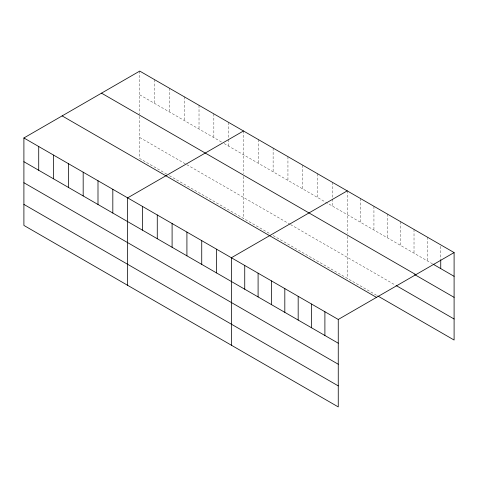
<?xml version="1.0" encoding="UTF-8"?>
<svg xmlns="http://www.w3.org/2000/svg" width="478" height="478" viewBox="0 0 478 478"><rect width="100%" height="100%" fill="white"/><g stroke="black" fill="none" stroke-linecap="round" stroke-linejoin="round"><path stroke-width="0.36" stroke-dasharray="2.39 1.79" d="M139.743 94.829L221.577 142.074M224.152 143.561L432.471 263.832M139.743 137.515L186.139 164.301M186.779 164.671L289.871 224.194M290.516 224.564L395.569 285.217M166.804 174.165L139.743 158.541L139.743 115.855M169.385 175.653L269.897 233.688M273.123 235.546L377.118 295.589M440.74 246.349L440.74 258.962M427.38 237.148L427.38 260.892M414.02 229.434L414.02 253.179M400.66 221.72L400.66 245.465M387.3 214.007L387.3 237.751M373.939 206.299L373.939 230.038M360.579 198.585L360.579 222.324M347.219 190.871L347.219 233.533M347.219 236.359L347.219 278.327M332.401 182.315L332.401 206.054M317.577 173.759L317.577 197.504M302.759 165.203L302.759 188.947M287.941 156.647L287.941 180.391M273.123 148.09L273.123 171.835M258.299 139.534L258.299 163.279M243.481 130.978L243.481 173.645M243.481 176.466L243.481 218.434M228.663 122.422L228.663 138.745M228.663 139.486L228.663 146.166M213.845 113.866L213.845 137.61M199.021 105.309L199.021 129.054M184.203 96.753L184.203 120.498M169.385 88.197L169.385 111.942M154.561 79.641L154.561 103.385M139.743 71.085L139.743 114.451"/><path stroke-width="0.72" d="M23.9 137.969L338.257 319.459L338.257 406.915L23.9 225.425L23.9 137.969L139.743 71.085L454.1 252.575L454.1 340.031L377.757 295.954M243.481 130.978L127.638 197.862L127.638 285.318M347.219 190.871L231.376 257.75L231.376 345.206M338.257 319.459L454.1 252.575M433.104 264.197L454.1 276.32M101.515 93.156L415.872 274.647M414.653 274.575L454.1 297.346M396.208 285.581L454.1 319.005M62.128 115.897L376.485 297.388M23.9 161.713L338.257 343.204M23.9 182.733L338.257 364.23M23.9 204.399L338.257 385.889M440.74 259.703L440.74 268.606M324.897 311.746L324.897 335.49M311.536 304.032L311.536 327.777M298.176 296.318L298.176 320.063M284.816 288.604L284.816 312.349M271.456 280.891L271.456 304.635M258.096 273.177L258.096 296.922M244.736 265.463L244.736 289.208M216.558 249.193L216.558 272.938M201.734 240.637L201.734 264.382M186.916 232.081L186.916 255.826M172.098 223.525L172.098 247.269M157.274 214.969L157.274 238.713M142.456 206.412L142.456 230.157M112.82 189.306L112.82 213.045M97.996 180.75L97.996 204.488M83.178 172.194L83.178 195.932M68.36 163.637L68.36 187.376M53.542 155.081L53.542 178.82M38.718 146.525L38.718 170.27"/></g></svg>
